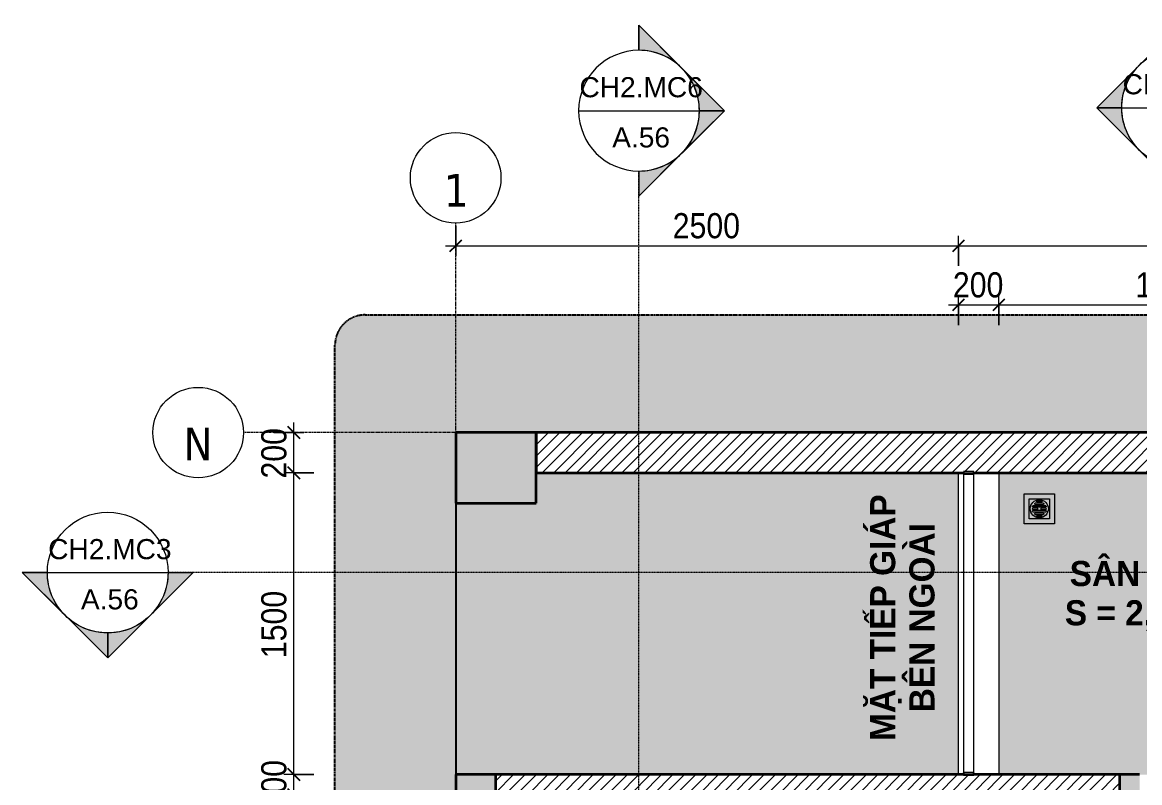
# Model space of a CAD drawing. Header units: millimetres. Extents: x 31499 to 223976, y 3719 to 80291.
# Drawn here: x 31499 to 37053, y 76497 to 80276 of the extents above; entities that cross this region are included whole.
import ezdxf

# ---------------------------------------------------------------- set-up
doc = ezdxf.new("R2010")
doc.units = ezdxf.units.MM
for name, pattern in [('Dash - Tight', [4.5, 3, -1.5]), ('Dash Dot 3_16_', [7.9375, 4.7625, -1.5875, 0, -1.5875]), ('Grid Line', [22.225, 12.7, -3.175, 3.175, -3.175]), ('Hidden', [7.14375, 4.7625, -2.38125])]:
    doc.linetypes.add(name, pattern=pattern)
for name, color, linetype, lineweight in [('0-1', 7, 'Continuous', 5), ('A-ANNO-DIMS', 211, 'Continuous', 9), ('A-ANNO-DIMS-50', 211, 'Continuous', 9), ('A-DETL-GENF-1', 7, 'Continuous', 18), ('A-DETL-GENF-3', 92, 'Dash - Tight', 18), ('A-DETL-GENF-4', 92, 'Hidden', 25), ('A-DETL-GENF-5', 9, 'Continuous', 18), ('A-DETL-MEDM', 33, 'Continuous', 35), ('A-DETL-THIN', 151, 'Continuous', 18), ('A-FLOR-HRAL', 11, 'Continuous', 18), ('A-FLOR-HRAL-2', 90, 'Continuous', 25), ('A-FLOR-HRAL-4', 7, 'Continuous', 18), ('A-WALL-2', 254, 'Continuous', 35), ('A-WALL-4', 9, 'Continuous', 18), ('A-WALL-5', 250, 'Continuous', 35), ('A-WALL-6', 7, 'Continuous', 18), ('A-WALL-7', 113, 'Continuous', 35), ('A-WALL-PATT-1', 9, 'Continuous', 18), ('A-WALL-PATT-2', 111, 'Continuous', 18), ('G-ANNO-SYMB', 111, 'Continuous', 9), ('G-ANNO-SYMB-1', 111, 'Dash Dot 3_16_', 18), ('G-ANNO-TEXT-1', 7, 'Continuous', 9), ('G-IMPT', 8, 'Continuous', 18), ('M-EQPM', 50, 'Continuous', 18), ('M-EQPM-1', 50, 'Continuous', 25), ('S-COLS-5', 10, 'Continuous', 35), ('S-COLS-6', 254, 'Continuous', 35), ('S-COLS-9', 52, 'Continuous', 35), ('S-GRID-1', 1, 'Grid Line', 9), ('S-GRID-IDEN', 1, 'Continuous', 9)]:
    doc.layers.add(name, color=color, linetype=linetype, lineweight=lineweight)
doc.layers.add('A-DETL-GENF-2', color=7, linetype='Continuous', lineweight=18, transparency=0.2)
doc.styles.add('Arial', font='arial.ttf', dxfattribs={"height": 100})
doc.styles.add('Arial_B_2', font='arialbd.ttf', dxfattribs={"width": 0.95, "height": 125})
doc.styles.add('Tahoma_B', font='tahomabd.ttf', dxfattribs={"height": 162.5})
doc.styles.add('UTM Avo', font='', dxfattribs={"width": 0.9, "height": 125})
doc.styles.get('UTM Avo').set_extended_font_data('UTM Avo')
doc.dimstyles.new('1_Dim_chi_tiet_2_5', dxfattribs={"dimscale": 304.8, "dimtxt": 124.912619, "dimasz": 0.19685, "dimexe": 0.164042, "dimexo": 0.0625, "dimgap": 0.016404, "dimtad": 1, "dimdec": 0, "dimrnd": 5, "dimzin": 0, "dimdsep": 46, "dimtxsty": 'UTM Avo', "dimblk1": 'OBLIQUE', "dimblk2": 'OBLIQUE', "dimsah": 1, "dimcen": 0.09, "dimdle": 0.164042, "dimazin": 0, "dimtfac": 1, "dimtdec": 4, "dimtix": 1, "dimtmove": 0, "dimatfit": 3, "dimfxl": 0.328084, "dimfxlon": 1, "dimtvp": 1, "dimtolj": 1, "dimtzin": 0, "dimarcsym": 2})
pattern_1 = [(45, (0, 0), (-28.284271, 28.284271), [])]

# ---------------------------------------------------------------- blocks, each defined once
blk = doc.blocks.new('NCV_TKTC_KET CAU_rvt-1-TKCS_CĂN HỘ LOẠI 2A - MẶT BẰNG')
at = {"layer": 'S-COLS-5'}
for p, q in [((33652.6, 78236.9), (33652.6, 77886.9)), ((34052.6, 77886.9), (34052.6, 78036.9)), ((33652.6, 77886.9), (34052.6, 77886.9))]:
    blk.add_line(p, q, dxfattribs=at)
at = {"layer": 'S-COLS-6'}
blk.add_line((34052.6, 78036.9), (34052.6, 78236.9), dxfattribs=at)
blk = doc.blocks.new('Railing - 50 x 10mm-V4-TKCS_CĂN HỘ LOẠI 2A - MẶT BẰNG')
at = {"layer": 'A-FLOR-HRAL-2'}
for p, q in [((25, 5), (-25, 5)), ((-25, 5), (-25, -5)), ((25, -5), (25, 5)), ((-25, -5), (25, -5))]:
    blk.add_line(p, q, dxfattribs=at)
blk = doc.blocks.new('Railing - Railing-884882-TKCS_CĂN HỘ LOẠI 2A - MẶT BẰNG')
at = {"layer": 'A-FLOR-HRAL-4'}
for p, q in [((13269.1, 68771.2), (13269.1, 67285.8)), ((13319.1, 67285.8), (13319.1, 68771.2))]:
    blk.add_line(p, q, dxfattribs=at)
for p in [(13294.1, 68776.2), (13294.1, 67280.8)]:
    blk.add_blockref('Railing - 50 x 10mm-V4-TKCS_CĂN HỘ LOẠI 2A - MẶT BẰNG', p)
blk = doc.blocks.new('NCV_TKTC_TANG 2_rvt-1-TKCS_CĂN HỘ LOẠI 2A - MẶT BẰNG')
at = {"layer": 'A-WALL-PATT-1'}
h = blk.add_hatch(dxfattribs=at)
h.set_pattern_fill('FP_1', color=256, style=0, pattern_type=2)
h.set_pattern_definition(pattern_1)
h.paths.add_polyline_path([(35675.7, 76436.9), (36952.6, 76436.9), (36952.6, 76536.9), (33852.6, 76536.9), (33852.6, 76436.9), (35006.4, 76436.9)])
at = {"layer": 'A-WALL-2'}
blk.add_line((36152.6, 76536.9), (33852.6, 76536.9), dxfattribs=at)
at = {"layer": 'A-WALL-4'}
blk.add_line((36152.6, 76536.9), (36152.6, 78036.9), dxfattribs=at)
at = {"layer": 'A-WALL-5'}
for p, q in [((36177.6, 76536.9), (36152.6, 76536.9)), ((36952.6, 76536.9), (36227.6, 76536.9))]:
    blk.add_line(p, q, dxfattribs=at)
at = {"layer": 'A-WALL-6'}
blk.add_line((36352.6, 78036.9), (36352.6, 76536.9), dxfattribs=at)
at = {"layer": 'A-FLOR-HRAL'}
blk.add_blockref('Railing - Railing-884882-TKCS_CĂN HỘ LOẠI 2A - MẶT BẰNG', (22908.5, 9260.7), dxfattribs=at)
blk = doc.blocks.new('TKTC_XREF_251221_MB TANG 2-7 - TKTC_XREF_260130_MB TANG 2-5_dwg_THU NUOC - THU NUOC-444531-TKCS_MB TẦNG 1-4746810-TKCS_CĂN HỘ LOẠI 2A - MẶT BẰNG')
at = {"layer": 'G-IMPT'}
for p, q in [((-23.3, 10.8), (40.9, 10.8)), ((40.9, 4.8), (-23.3, 4.8)), ((-11, 23.3), (28.5, 23.3)), ((28.5, 17.3), (-11, 17.3)), ((-1.1, 35.6), (18.5, 35.6)), ((18.5, 29.6), (-1.1, 29.6)), ((-23.3, -13.6), (40.9, -13.6)), ((40.9, -19.6), (-23.3, -19.6)), ((-11, -26.1), (28.5, -26.1)), ((28.5, -32.1), (-11, -32.1)), ((-1.1, -38.5), (18.5, -38.5)), ((18.5, -44.5), (-1.1, -44.5))]:
    blk.add_line(p, q, dxfattribs=at)
at = {"layer": 'G-IMPT', "flags": 128}
for points in [[(83.7, -79.4), (83.7, 70.6), (-66.3, 70.6), (-66.3, -79.4)], [(58.7, -54.4), (58.7, 45.6), (-41.3, 45.6), (-41.3, -54.4)]]:
    blk.add_lwpolyline(points, close=True, dxfattribs=at)
for points in [[(-23.3, -1.2), (0.7, -1.2), (0.7, -7.2), (-23.3, -7.2)], [(40.9, -7.2), (16.7, -7.2), (16.7, -1.2), (40.9, -1.2)]]:
    blk.add_lwpolyline(points, dxfattribs=at)
at = {"layer": 'G-IMPT'}
for centre, radius, start, end in [((8.7, -4.4), 45, 360, 180), ((8.7, -4.4), 45, 360, 180), ((-23.3, 7.8), 3, 90, 270), ((-11, 20.3), 3, 90, 270), ((-1.1, 32.6), 3, 90, 270), ((18.5, 32.6), 3, 270, 90), ((28.5, 20.3), 3, 270, 90), ((40.9, 7.8), 3, 270, 90), ((8.7, -4.4), 45, 180, 360), ((8.7, -4.4), 45, 180, 360), ((-23.3, -4.2), 3, 90, 270), ((-23.3, -16.6), 3, 90, 270), ((-11, -29.1), 3, 90, 270), ((-1.1, -41.5), 3, 90, 270), ((18.5, -41.5), 3, 270, 90), ((28.5, -29.1), 3, 270, 90), ((40.9, -4.2), 3, 270, 90), ((40.9, -16.6), 3, 270, 90)]:
    blk.add_arc(centre, radius, start, end, dxfattribs=at)
blk = doc.blocks.new('TKTC_XREF_251221_MB TANG 2-7 - TKTC_XREF_251221_MB TANG 2-7-2039446-TKCS_CĂN HỘ LOẠI 2A - MẶT BẰNG')
at = {"layer": 'M-EQPM-1'}
for p, q in [((0, 61001.6), (0, 61000)), ((8600, 61001.6), (0, 61001.6)), ((0, 60650), (0, 59300))]:
    blk.add_line(p, q, dxfattribs=at)
at = {"extrusion": (0, 0, -1), "zscale": -1}
blk.add_blockref('TKTC_XREF_251221_MB TANG 2-7 - TKTC_XREF_260130_MB TANG 2-5_dwg_THU NUOC - THU NUOC-444531-TKCS_MB TẦNG 1-4746810-TKCS_CĂN HỘ LOẠI 2A - MẶT BẰNG', (-2909.9, 60625.7), dxfattribs=at)
blk = doc.blocks.new('BORDER VIEW - BORDER VIEW-3749566-TKCS_CĂN HỘ LOẠI 2A - MẶT BẰNG')
at = {"layer": 'A-DETL-GENF-4'}
for p, q in [((150, 9635), (9825.9, 9635)), ((0, 150), (0, 9485))]:
    blk.add_line(p, q, dxfattribs=at)
blk.add_arc((150, 9485), 150, 90, 180, dxfattribs=at)
blk = doc.blocks.new('Grid - M_Grid Head - Circle-353313-TKCS_CĂN HỘ LOẠI 2A - MẶT BẰNG')
at = {"layer": 'S-GRID-IDEN'}
blk.add_circle((0, 0), 4.5, dxfattribs=at)
blk = doc.blocks.new('Section - M_Section Head - Filled-352373-TKCS_CĂN HỘ LOẠI 2A - MẶT BẰNG')
at = {"layer": 'G-ANNO-SYMB'}
h = blk.add_hatch(color=256, dxfattribs=at)
edge = h.paths.add_edge_path()
edge.add_line((-6, 8.49), (-6, 6))
edge.add_arc((-6, 0), 6, 90, 135)
edge.add_line((-10.24, 4.24), (-6, 8.49))
h = blk.add_hatch(color=256, dxfattribs=at)
edge = h.paths.add_edge_path()
edge.add_line((-6, 8.49), (-1.76, 4.24))
edge.add_arc((-6, 0), 6, 45, 90)
edge.add_line((-6, 6), (-6, 8.49))
h = blk.add_hatch(color=256, dxfattribs=at)
edge = h.paths.add_edge_path()
edge.add_line((-14.49, 0), (-10.24, 4.24))
edge.add_arc((-6, 0), 6, 135, 180)
edge.add_line((-12, 0), (-14.49, 0))
h = blk.add_hatch(color=256, dxfattribs=at)
edge = h.paths.add_edge_path()
edge.add_line((2.49, 0), (0, 0))
edge.add_arc((-6, 0), 6, 360, 405)
edge.add_line((-1.76, 4.24), (2.49, 0))
for p, q in [((-6, 8.49), (-14.49, 0)), ((-6, 8.49), (-10.24, 4.24)), ((-6, 8.49), (2.49, 0)), ((-6, 6), (-6, 8.49)), ((-6, 8.49), (-6, 6)), ((-1.76, 4.24), (-6, 8.49)), ((-10.24, 4.24), (-14.49, 0)), ((2.49, 0), (-1.76, 4.24)), ((-14.49, 0), (-12, 0)), ((0, 0), (2.49, 0)), ((-12, 0), (-14.49, 0)), ((0, 0), (2.49, 0))]:
    blk.add_line(p, q, dxfattribs=at)
for start, end in [(360, 180), (90, 135), (45, 90), (135, 180), (360, 45), (180, 360)]:
    blk.add_arc((-6, 0), 6, start, end, dxfattribs=at)
blk = doc.blocks.new('DIMBLOCK5-TKCS_CĂN HỘ LOẠI 2A - MẶT BẰNG')
at = {"layer": 'A-ANNO-DIMS-50'}
for p, q in [((33652.6, 79265.6), (33652.6, 79115.6)), ((33652.6, 79165.6), (33652.6, 79265.6)), ((36152.6, 79065.6), (36152.6, 79215.6)), ((33602.6, 79165.6), (36152.6, 79165.6)), ((36152.6, 79165.6), (36152.6, 79065.6))]:
    blk.add_line(p, q, dxfattribs=at)
at = {"layer": 'A-ANNO-DIMS-50', "lineweight": 25}
for p, q in [((33652.6, 79165.6), (33622.6, 79135.6)), ((33652.6, 79165.6), (33682.6, 79195.6)), ((36152.6, 79165.6), (36122.6, 79135.6)), ((36152.6, 79165.6), (36182.6, 79195.6))]:
    blk.add_line(p, q, dxfattribs=at)
at = {"layer": 'A-ANNO-DIMS-50', "color": 0, "insert": (34731.4, 79328), "char_height": 125, "width": 410.824, "attachment_point": 1, "line_spacing_factor": 1.110334, "style": 'UTM Avo'}
blk.add_mtext('2500', dxfattribs=at)
blk = doc.blocks.new('_Oblique')
at = {"color": 0, "linetype": 'ByBlock', "lineweight": -2}
blk.add_line((-0.5, -0.5), (0.5, 0.5), dxfattribs=at)
blk = doc.blocks.new('DIMBLOCK6-TKCS_CĂN HỘ LOẠI 2A - MẶT BẰNG')
at = {"layer": 'A-ANNO-DIMS-50'}
for p, q in [((38852.6, 79265.6), (38852.6, 79115.6)), ((38852.6, 79165.6), (38852.6, 79265.6)), ((36152.6, 79065.6), (36152.6, 79215.6)), ((36152.6, 79165.6), (38852.6, 79165.6)), ((36152.6, 79165.6), (36152.6, 79065.6))]:
    blk.add_line(p, q, dxfattribs=at)
at = {"layer": 'A-ANNO-DIMS-50', "lineweight": 25}
for p, q in [((36152.6, 79165.6), (36122.6, 79135.6)), ((36152.6, 79165.6), (36182.6, 79195.6)), ((38852.6, 79165.6), (38822.6, 79135.6)), ((38852.6, 79165.6), (38882.6, 79195.6))]:
    blk.add_line(p, q, dxfattribs=at)
at = {"layer": 'A-ANNO-DIMS-50', "color": 0, "insert": (37331.4, 79328), "char_height": 125, "width": 410.824, "attachment_point": 1, "line_spacing_factor": 1.110334, "style": 'UTM Avo'}
blk.add_mtext('2700', dxfattribs=at)
blk = doc.blocks.new('DIMBLOCK8-TKCS_CĂN HỘ LOẠI 2A - MẶT BẰNG')
at = {"layer": 'A-ANNO-DIMS-50'}
for p, q in [((36102.6, 78871.6), (36352.6, 78871.6)), ((36152.6, 78771.6), (36152.6, 78921.6)), ((36152.6, 78871.6), (36152.6, 78771.6)), ((36352.6, 78771.6), (36352.6, 78921.6)), ((36352.6, 78871.6), (36352.6, 78771.6))]:
    blk.add_line(p, q, dxfattribs=at)
at = {"layer": 'A-ANNO-DIMS-50', "lineweight": 25}
for p, q in [((36152.6, 78871.6), (36122.6, 78841.6)), ((36152.6, 78871.6), (36182.6, 78901.6)), ((36352.6, 78871.6), (36322.6, 78841.6)), ((36352.6, 78871.6), (36382.6, 78901.6))]:
    blk.add_line(p, q, dxfattribs=at)
at = {"layer": 'A-ANNO-DIMS-50', "color": 0, "insert": (36124.2, 79034), "char_height": 125, "width": 308.118, "attachment_point": 1, "line_spacing_factor": 1.110334, "style": 'UTM Avo'}
blk.add_mtext('200', dxfattribs=at)
blk = doc.blocks.new('DIMBLOCK9-TKCS_CĂN HỘ LOẠI 2A - MẶT BẰNG')
at = {"layer": 'A-ANNO-DIMS-50', "lineweight": 25}
for p, q in [((36352.6, 78871.6), (36322.6, 78841.6)), ((36352.6, 78871.6), (36382.6, 78901.6)), ((38052.6, 78871.6), (38022.6, 78841.6)), ((38052.6, 78871.6), (38082.6, 78901.6))]:
    blk.add_line(p, q, dxfattribs=at)
at = {"layer": 'A-ANNO-DIMS-50'}
for p, q in [((36352.6, 78771.6), (36352.6, 78921.6)), ((36352.6, 78871.6), (38052.6, 78871.6)), ((36352.6, 78871.6), (36352.6, 78771.6)), ((38052.6, 78771.6), (38052.6, 78921.6)), ((38052.6, 78871.6), (38052.6, 78771.6))]:
    blk.add_line(p, q, dxfattribs=at)
at = {"layer": 'A-ANNO-DIMS-50', "color": 0, "insert": (37031.4, 79034), "char_height": 125, "width": 410.824, "attachment_point": 1, "line_spacing_factor": 1.110334, "style": 'UTM Avo'}
blk.add_mtext('1700', dxfattribs=at)
blk = doc.blocks.new('DIMBLOCK17-TKCS_CĂN HỘ LOẠI 2A - MẶT BẰNG')
at = {"layer": 'A-ANNO-DIMS-50'}
for p, q in [((32948.3, 76536.9), (32798.3, 76536.9)), ((32848.3, 76436.9), (32848.3, 76536.9)), ((32848.3, 76536.9), (32948.3, 76536.9)), ((32948.3, 76436.9), (32798.3, 76436.9)), ((32848.3, 76436.9), (32948.3, 76436.9))]:
    blk.add_line(p, q, dxfattribs=at)
at = {"layer": 'A-ANNO-DIMS-50', "lineweight": 25}
for p, q in [((32848.3, 76536.9), (32818.3, 76566.9)), ((32848.3, 76536.9), (32878.3, 76506.9)), ((32848.3, 76436.9), (32818.3, 76466.9)), ((32848.3, 76436.9), (32878.3, 76406.9))]:
    blk.add_line(p, q, dxfattribs=at)
at = {"layer": 'A-ANNO-DIMS-50', "color": 0, "insert": (32686, 76358.6), "char_height": 125, "width": 308.118, "attachment_point": 1, "rotation": 90, "line_spacing_factor": 1.110334, "style": 'UTM Avo'}
blk.add_mtext('100', dxfattribs=at)
blk = doc.blocks.new('DIMBLOCK18-TKCS_CĂN HỘ LOẠI 2A - MẶT BẰNG')
at = {"layer": 'A-ANNO-DIMS-50'}
for p, q in [((32948.3, 78036.9), (32798.3, 78036.9)), ((32848.3, 76536.9), (32848.3, 78036.9)), ((32848.3, 78036.9), (32948.3, 78036.9)), ((32948.3, 76536.9), (32798.3, 76536.9)), ((32848.3, 76536.9), (32948.3, 76536.9))]:
    blk.add_line(p, q, dxfattribs=at)
at = {"layer": 'A-ANNO-DIMS-50', "lineweight": 25}
for p, q in [((32848.3, 78036.9), (32818.3, 78066.9)), ((32848.3, 78036.9), (32878.3, 78006.9)), ((32848.3, 76536.9), (32818.3, 76566.9)), ((32848.3, 76536.9), (32878.3, 76506.9))]:
    blk.add_line(p, q, dxfattribs=at)
at = {"layer": 'A-ANNO-DIMS-50', "color": 0, "insert": (32686, 77115.8), "char_height": 125, "width": 410.824, "attachment_point": 1, "rotation": 90, "line_spacing_factor": 1.110334, "style": 'UTM Avo'}
blk.add_mtext('1500', dxfattribs=at)
blk = doc.blocks.new('DIMBLOCK19-TKCS_CĂN HỘ LOẠI 2A - MẶT BẰNG')
at = {"layer": 'A-ANNO-DIMS-50', "lineweight": 25}
for p, q in [((32848.3, 78236.9), (32818.3, 78266.9)), ((32848.3, 78236.9), (32878.3, 78206.9)), ((32848.3, 78036.9), (32818.3, 78066.9)), ((32848.3, 78036.9), (32878.3, 78006.9))]:
    blk.add_line(p, q, dxfattribs=at)
at = {"layer": 'A-ANNO-DIMS-50'}
for p, q in [((32848.3, 78036.9), (32848.3, 78286.9)), ((32748.3, 78236.9), (32898.3, 78236.9)), ((32848.3, 78236.9), (32748.3, 78236.9)), ((32948.3, 78036.9), (32798.3, 78036.9)), ((32848.3, 78036.9), (32948.3, 78036.9))]:
    blk.add_line(p, q, dxfattribs=at)
at = {"layer": 'A-ANNO-DIMS-50', "color": 0, "insert": (32686, 78008.6), "char_height": 125, "width": 308.118, "attachment_point": 1, "rotation": 90, "line_spacing_factor": 1.110334, "style": 'UTM Avo'}
blk.add_mtext('200', dxfattribs=at)

msp = doc.modelspace()

# ---------------------------------------------------------------- hatches: boundary and pattern name
at = {"layer": 'A-DETL-GENF-1'}
h = msp.add_hatch(color=256, dxfattribs=at)
h.paths.add_polyline_path([(36952.6, 76536.9), (38052.6, 76536.9), (38052.6, 77886.9), (37952.6, 77886.9), (37952.6, 78036.9), (36352.6, 78036.9), (36352.6, 76536.9)])
h.paths.add_polyline_path([(37892.1, 77897.5), (37879.6, 77899.1), (37868, 77903.9), (37858.1, 77911.6), (37850.4, 77921.5), (37845.6, 77933.2), (37844, 77945.6), (37847.1, 77945.6), (37849, 77933.2), (37854.3, 77921.5), (37860.3, 77913.8), (37869.6, 77906.7), (37880.5, 77902.2), (37892.1, 77900.6), (37904.6, 77902.5), (37916.2, 77907.9), (37923.9, 77913.8), (37931.1, 77923.1), (37935.6, 77934), (37937.1, 77945.6), (37940.3, 77945.6), (37938.6, 77933.2), (37933.8, 77921.5), (37926.2, 77911.6), (37914.6, 77903.3), (37903.8, 77899)])
at = {"layer": 'A-DETL-GENF-2'}
h = msp.add_hatch(color=256, dxfattribs=at)
h.paths.add_polyline_path([(38862.6, 69186.9), (42878.4, 69186.9), (42917.2, 69192.1), (42953.4, 69207), (42984.5, 69230.9), (43008.3, 69261.9), (43023.3, 69298.1), (43028.4, 69336.9), (43028.4, 78671.9), (43023.3, 78710.7), (43008.3, 78746.9), (42984.5, 78778), (42953.4, 78801.8), (42917.2, 78816.8), (42878.4, 78821.9), (33202.6, 78821.9), (33163.7, 78816.8), (33127.6, 78801.8), (33096.5, 78778), (33072.7, 78746.9), (33057.7, 78710.7), (33052.6, 78668.1), (33052.6, 69336.9), (33057.7, 69298.1), (33072.7, 69261.9), (33096.5, 69230.9), (33127.6, 69207), (33163.7, 69192.1), (33202.6, 69186.9), (38852.6, 69186.9)])
h.paths.add_polyline_path([(37495.5, 69694.2), (37483, 69695.9), (37471.4, 69700.7), (37461.4, 69708.3), (37453.7, 69718.3), (37448.9, 69729.9), (37447.3, 69742.4), (37450.5, 69742.4), (37452.3, 69729.9), (37457.7, 69718.3), (37463.6, 69710.6), (37473, 69703.4), (37483.8, 69698.9), (37495.5, 69697.4), (37507.9, 69699.2), (37519.5, 69704.6), (37527.3, 69710.6), (37534.4, 69719.9), (37538.9, 69730.7), (37540.5, 69742.4), (37543.6, 69742.4), (37542, 69729.9), (37537.2, 69718.3), (37529.5, 69708.3), (37518, 69700), (37507.1, 69695.7), (37503.3, 69695.2)])
h.paths.add_polyline_path([(38042.6, 69761.9), (37552.6, 69761.9), (37552.6, 69836.9), (34352.6, 69836.9), (34352.6, 69761.9), (33652.6, 69761.9), (33652.6, 76536.9), (36152.6, 76536.9), (36152.6, 78036.9), (34052.6, 78036.9), (34052.6, 77886.9), (33652.6, 77886.9), (33652.6, 78238.6), (42252.6, 78238.6), (42252.6, 78640.2), (42652.6, 78640.2), (42652.2, 74516.9), (42052.6, 74516.9), (42052.6, 69836.9), (38852.6, 69836.9), (38852.6, 69761.9), (38052.6, 69761.9)])
h.paths.add_polyline_path([(42369, 73111.9), (42252.6, 73111.9), (42252.6, 73311.9), (42652.6, 73311.9), (42652.6, 73111.9), (42472.5, 73111.9)])
at = {"layer": 'A-DETL-GENF-5'}
h = msp.add_hatch(dxfattribs=at)
h.set_pattern_fill('FP_2', color=256, style=0, pattern_type=2)
h.set_pattern_definition([(50, (0, 0), (364.3679, -31.8783), [38.1, -419.1]), (355, (0, 0), (-70.4859, 382.1133), [30.48, -335.28]), (100.451, (30.36, -2.66), (293.885, 350.2334), [32.38, -356.18]), (46.184, (0, 101.6), (542.1585, -84.0858), [57.15, -628.65]), (96.636, (45.2, 94.6), (474.805, 494.8554), [48.57, -534.27]), (351.184, (0, 101.6), (474.8102, 494.85), [45.72, -502.92]), (21, (50.8, 76.2), (303.2285, -204.5305), [38.1, -419.1]), (326, (50.8, 76.2), (123.6039, 368.376), [30.48, -335.28]), (71.451, (76.07, 59.16), (426.8341, 163.8427), [32.38, -356.18]), (37.5, (0, 0), (6.17665, 169.11015), [3.353, -327.863, 3.353, -337.007, -336.55]), (37.5, (0, 0), (6.17665, 169.11015), [-671.576, 3.353, -333.197]), (7.5, (0, 0), (133.63888, 200.3615), [3.353, -190.703, 3.353, -320.243, -128.27]), (7.5, (0, 0), (133.63888, 200.3615), [-517.652, 3.353, -124.917]), (327.5, (-113.28, 0), (271.18182, -11.45836), [3.353, -123.647, 3.353, -392.887, -525.78]), (327.5, (-113.28, 0), (271.18182, -11.45836), [-523.24, 3.353, -522.427]), (317.5, (-164.08, 0), (296.2585, 50.85285), [3.353, -161.747, 3.353, -259.791, -373.38]), (317.5, (-164.08, 0), (296.2585, 50.85285), [-428.244, 3.353, -370.027]), (45, (0, 0), (-125.7236, 125.7236), []), (45, (0, 190.5), (-125.7236, 125.7236), [])])
h.paths.add_polyline_path([(38052.6, 69761.9), (38852.6, 69762), (38852.6, 70111.9), (37552.7, 70111.9), (37552.7, 69761.9), (37683.7, 69761.9)])
h.paths.add_polyline_path([(33677.6, 69761.9), (34352.6, 69761.9), (34352.6, 70111.9), (33652.6, 70111.9), (33652.6, 69761.9)])
h.paths.add_polyline_path([(41852.6, 69836.9), (42052.6, 69836.9), (42052.6, 70036.9), (41852.6, 70036.9), (41852.6, 69963.7)])
h.paths.add_polyline_path([(42052.6, 71936.9), (42052.6, 72136.9), (41852.6, 72136.9), (41852.6, 71936.9), (41884.8, 71936.9)])
h.paths.add_polyline_path([(34352.6, 73039), (34352.6, 73386.9), (33652.6, 73386.9), (33652.6, 73039), (33852.6, 73039)])
h.paths.add_polyline_path([(36952.6, 73236.9), (37052.6, 73236.9), (37052.6, 73436.9), (36952.6, 73436.9), (36952.6, 73336.9)])
h.paths.add_polyline_path([(38052.6, 73236.9), (38152.6, 73236.9), (38152.6, 73436.9), (38052.6, 73436.9), (38052.6, 73336.9)])
h.paths.add_polyline_path([(39952.6, 73236.9), (40052.6, 73236.9), (40052.6, 73436.9), (39952.6, 73436.9), (39952.6, 73273.5)])
h.paths.add_polyline_path([(42652.2, 74516.9), (42653, 74516.9), (42652.6, 74916.9), (42452.6, 74916.9), (42452.6, 74516.9)])
h.paths.add_polyline_path([(38152.6, 76336.9), (38152.6, 76536.9), (38052.6, 76536.9), (38052.6, 76336.9)])
h.paths.add_polyline_path([(36957.3, 76336.9), (37052.6, 76336.9), (37052.6, 76536.9), (36952.6, 76536.9), (36952.6, 76336.9)])
h.paths.add_polyline_path([(33852.6, 76336.9), (33852.6, 76536.9), (33652.6, 76536.9), (33652.6, 76336.9)])
h.paths.add_polyline_path([(38152.6, 77886.9), (38652.6, 77886.9), (38652.6, 78236.9), (37952.6, 78236.9), (37952.6, 77886.9), (38052.6, 77886.9)])
h.paths.add_polyline_path([(34052.6, 77886.9), (34052.6, 78236.9), (33652.6, 78236.9), (33652.6, 77886.9), (33890.6, 77886.9)])
h.paths.add_polyline_path([(42252.6, 77936.9), (42652.6, 77936.9), (42652.2, 78640.2), (42252.6, 78640.2), (42252.6, 78029)])
at = {"layer": 'A-WALL-PATT-2'}
h = msp.add_hatch(dxfattribs=at)
h.set_pattern_fill('FP_1', color=256, style=0, pattern_type=2)
h.set_pattern_definition(pattern_1)
h.paths.add_polyline_path([(36352.6, 78036.9), (37952.6, 78036.9), (37952.6, 78236.9), (34052.6, 78236.9), (34052.6, 78036.9), (36177.6, 78036.9), (36177.6, 78041.9), (36227.6, 78041.9), (36227.6, 78036.9)])

# ---------------------------------------------------------------- linework, layer by layer
at = {"layer": 'A-DETL-MEDM'}
for p, q in [((34052.6, 78236.9), (33652.6, 78236.9)), ((33652.6, 78236.9), (33652.6, 77886.9)), ((34052.6, 77886.9), (34052.6, 78236.9)), ((33652.6, 77886.9), (34052.6, 77886.9)), ((33652.6, 76536.9), (33652.6, 76336.9)), ((33852.6, 76536.9), (33652.6, 76536.9)), ((33852.6, 76336.9), (33852.6, 76536.9)), ((36952.6, 76536.9), (36952.6, 76336.9)), ((37052.6, 76536.9), (36952.6, 76536.9))]:
    msp.add_line(p, q, dxfattribs=at)
at = {"layer": 'A-DETL-THIN'}
for p, q in [((33652.6, 78236.9), (33652.6, 78238.6)), ((33652.6, 78238.6), (42252.6, 78238.6)), ((36152.6, 78036.9), (34052.6, 78036.9)), ((36152.6, 76536.9), (36152.6, 78036.9)), ((37952.6, 78036.9), (36352.6, 78036.9)), ((36352.6, 78036.9), (36352.6, 76536.9)), ((33852.6, 76536.9), (36152.6, 76536.9)), ((36352.6, 76536.9), (36952.6, 76536.9))]:
    msp.add_line(p, q, dxfattribs=at)
at = {"layer": 'A-WALL-7'}
for p, q in [((37952.6, 78236.9), (34052.6, 78236.9)), ((34052.6, 78236.9), (34052.6, 78036.9)), ((34052.6, 78036.9), (36177.6, 78036.9)), ((36227.6, 78036.9), (37952.6, 78036.9))]:
    msp.add_line(p, q, dxfattribs=at)
at = {"layer": 'G-ANNO-SYMB'}
for p, q in [((34263.8, 79837.3), (34863.8, 79837.3)), ((36963.8, 79852.1), (37563.8, 79852.1)), ((31622.9, 77541.1), (32222.9, 77541.1))]:
    msp.add_line(p, q, dxfattribs=at)
at = {"layer": 'G-ANNO-SYMB-1'}
for p, q in [((34563.8, 68303.6), (34563.8, 79537.3)), ((44303.4, 77541.1), (32222.9, 77541.1))]:
    msp.add_line(p, q, dxfattribs=at)
at = {"layer": 'S-COLS-9'}
for p, q in [((33852.6, 76536.9), (33652.6, 76536.9)), ((33652.6, 76536.9), (33652.6, 76336.9))]:
    msp.add_line(p, q, dxfattribs=at)
at = {"layer": 'S-GRID-1'}
for p, q in [((33652.6, 78028.3), (33652.6, 79278.3)), ((33847.7, 78236.9), (32597.7, 78236.9)), ((42504.9, 78236.9), (33847.7, 78236.9)), ((33652.6, 69928.9), (33652.6, 78028.3))]:
    msp.add_line(p, q, dxfattribs=at)

# ---------------------------------------------------------------- block references
at = {"layer": '0-1'}
for name in ['NCV_TKTC_KET CAU_rvt-1-TKCS_CĂN HỘ LOẠI 2A - MẶT BẰNG', 'NCV_TKTC_TANG 2_rvt-1-TKCS_CĂN HỘ LOẠI 2A - MẶT BẰNG']:
    msp.add_blockref(name, (0, 0), dxfattribs=at)
at = {"layer": 'A-DETL-GENF-3'}
msp.add_blockref('BORDER VIEW - BORDER VIEW-3749566-TKCS_CĂN HỘ LOẠI 2A - MẶT BẰNG', (33052.6, 69186.9), dxfattribs=at)
at = {"layer": 'G-ANNO-SYMB', "xscale": 49.99999999999998, "yscale": 49.99999999999998, "zscale": 49.99999999999998, "rotation": 269.9999999999998}
msp.add_blockref('Section - M_Section Head - Filled-352373-TKCS_CĂN HỘ LOẠI 2A - MẶT BẰNG', (34563.8, 79537.3), dxfattribs=at)
at = {"layer": 'G-ANNO-SYMB', "extrusion": (0, 0, -1), "xscale": 49.99999999999998, "yscale": 49.99999999999998, "zscale": 49.99999999999998}
for p, rotation in [((-37263.8, 79552.1), 270.0000000000002), ((-32222.9, 77541.1), 180)]:
    msp.add_blockref('Section - M_Section Head - Filled-352373-TKCS_CĂN HỘ LOẠI 2A - MẶT BẰNG', p, dxfattribs=dict(at, rotation=rotation))
at = {"layer": 'M-EQPM'}
msp.add_blockref('TKTC_XREF_251221_MB TANG 2-7 - TKTC_XREF_251221_MB TANG 2-7-2039446-TKCS_CĂN HỘ LOẠI 2A - MẶT BẰNG', (33652.6, 17236.9), dxfattribs=at)
at = {"layer": 'S-GRID-IDEN', "xscale": 49.99999999999998, "yscale": 49.99999999999998, "zscale": 49.99999999999998}
msp.add_blockref('Grid - M_Grid Head - Circle-353313-TKCS_CĂN HỘ LOẠI 2A - MẶT BẰNG', (33652.6, 79503.3), dxfattribs=at)
at = {"layer": 'S-GRID-IDEN', "xscale": 49.99999999999998, "yscale": 49.99999999999998, "zscale": 49.99999999999998, "rotation": 89.99999999999982}
msp.add_blockref('Grid - M_Grid Head - Circle-353313-TKCS_CĂN HỘ LOẠI 2A - MẶT BẰNG', (32372.7, 78236.9), dxfattribs=at)

# ---------------------------------------------------------------- texts
at = {"layer": 'G-ANNO-SYMB', "char_height": 100, "attachment_point": 5, "line_spacing_factor": 0.936439, "style": 'Arial'}
for s, insert, width in [('\\pt635,1270,1905,2540,3175,3810,4445,5080,5715,6350,6985,7620,8255,8890,9525,10160,10795,11430,12065,12700,13335,13970,14605,15240,15875,16510,17145,17780,18415,19050,19685,20320;CH2.MC6', (34574.6, 79953.3), 625), ('\\pt635,1270,1905,2540,3175,3810,4445,5080,5715,6350,6985,7620,8255,8890,9525,10160,10795,11430,12065,12700,13335,13970,14605,15240,15875,16510,17145,17780,18415,19050,19685,20320;CH2.MC5', (37274.6, 79968.1), 625), ('\\pt635,1270,1905,2540,3175,3810,4445,5080,5715,6350,6985,7620,8255,8890,9525,10160,10795,11430,12065,12700,13335,13970,14605,15240,15875,16510,17145,17780,18415,19050,19685,20320;A.56', (34574.4, 79703.8), 297.5), ('\\pt635,1270,1905,2540,3175,3810,4445,5080,5715,6350,6985,7620,8255,8890,9525,10160,10795,11430,12065,12700,13335,13970,14605,15240,15875,16510,17145,17780,18415,19050,19685,20320;CH2.MC3', (31933.7, 77657.1), 625), ('\\pt635,1270,1905,2540,3175,3810,4445,5080,5715,6350,6985,7620,8255,8890,9525,10160,10795,11430,12065,12700,13335,13970,14605,15240,15875,16510,17145,17780,18415,19050,19685,20320;A.56', (31933.5, 77407.6), 297.5)]:
    msp.add_mtext(s, dxfattribs=dict(at, insert=insert, width=width))
at = {"layer": 'G-ANNO-TEXT-1', "insert": (35873.7, 77317.1), "char_height": 125, "width": 1350.9, "attachment_point": 5, "rotation": 90, "line_spacing_factor": 0.936439, "style": 'Arial_B_2'}
msp.add_mtext('\\pt570,1140,1710,2280,2850,3420,3990,4560,5130,5700,6270,6840,7410,7980,8550,9120,9690,10260,10830,11400,11970,12540,13110,13680,14250,14820,15390,15960,16530,17100,17670,18240;MẶT TIẾP GIÁP\\PBÊN NGOÀI', dxfattribs=at)
at = {"layer": 'G-ANNO-TEXT-1', "insert": (37111.9, 77424.9), "char_height": 125, "width": 1536.625, "attachment_point": 5, "line_spacing_factor": 0.936439, "style": 'Arial_B_2'}
msp.add_mtext('\\pt570,1140,1710,2280,2850,3420,3990,4560,5130,5700,6270,6840,7410,7980,8550,9120,9690,10260,10830,11400,11970,12540,13110,13680,14250,14820,15390,15960,16530,17100,17670,18240;SÂN PHƠI\\PS = 2,53m2', dxfattribs=at)

# ---------------------------------------------------------------- dimensions: what is measured, and where the dimension line sits
at = {"layer": 'A-ANNO-DIMS'}
for base, p1, p2, override, picture, middle in [((38852.6, 79165.6), (36152.6, 79065.6), (38852.6, 79265.6), {"dimpost": '<>', "dimfxl": 2707.397274}, 'DIMBLOCK6-TKCS_CĂN HỘ LOẠI 2A - MẶT BẰNG', (37502.6, 79235.3)), ((36352.6, 78871.6), (36152.6, 78771.6), (36352.6, 78771.6), {"dimpost": '<>', "dimfxl": 200}, 'DIMBLOCK8-TKCS_CĂN HỘ LOẠI 2A - MẶT BẰNG', (36252.6, 78941.3)), ((38052.6, 78871.6), (36352.6, 78771.6), (38052.6, 78771.6), {"dimpost": '<>', "dimfxl": 1700}, 'DIMBLOCK9-TKCS_CĂN HỘ LOẠI 2A - MẶT BẰNG', (37202.6, 78941.3))]:
    dim = msp.add_linear_dim(base=base, p1=p1, p2=p2, dimstyle='1_Dim_chi_tiet_2_5', override=override, dxfattribs=at)
    dim.commit()
    dim.dimension.update_dxf_attribs({"geometry": picture, "text_midpoint": middle})
for base, p1, p2, override, picture, middle in [((32848.3, 78236.9), (32948.3, 78036.9), (32748.3, 78236.9), {"dimpost": '<>', "dimfxl": 282.842712}, 'DIMBLOCK19-TKCS_CĂN HỘ LOẠI 2A - MẶT BẰNG', (32778.7, 78136.9)), ((32848.3, 78036.9), (32948.3, 76536.9), (32948.3, 78036.9), {"dimpost": '<>', "dimfxl": 1500}, 'DIMBLOCK18-TKCS_CĂN HỘ LOẠI 2A - MẶT BẰNG', (32778.7, 77286.9)), ((32848.3, 76536.9), (32948.3, 76436.9), (32948.3, 76536.9), {"dimpost": '<>', "dimfxl": 100}, 'DIMBLOCK17-TKCS_CĂN HỘ LOẠI 2A - MẶT BẰNG', (32778.7, 76486.9))]:
    dim = msp.add_linear_dim(base=base, p1=p1, p2=p2, angle=90, dimstyle='1_Dim_chi_tiet_2_5', override=override, dxfattribs=at)
    dim.commit()
    dim.dimension.update_dxf_attribs({"geometry": picture, "text_midpoint": middle})

# ---------------------------------------------------------------- next in the draw order: texts
at = {"layer": 'S-GRID-IDEN', "char_height": 162.5, "attachment_point": 5, "line_spacing_factor": 0.996129, "style": 'Tahoma_B', "bg_fill": 3, "box_fill_scale": 1.25, "bg_fill_color": 256, "bg_fill_true_color": 13158600, "bg_fill_transparency": 0}
for s, insert, width in [('\\pt634.99962,1269.99925,1905.0005,2540.00013,3174.99975,3809.99937,4445.00062,5080.00025,5714.99987,6349.9995,6985.00075,7620.00037,8255,8889.99962,9524.99925,10160.0005,10795.00013,11429.99975,12064.99938,12700.00063,13335.00025,13969.99988,14604.9995,15240.00075,15875.00038,16510,17144.99963,17779.99925,18415.0005,19050.00013,19684.99975,20319.99938;1', (33654.9, 79440.8), 145.5), ('\\pt634.99962,1269.99925,1905.0005,2540.00013,3174.99975,3809.99937,4445.00062,5080.00025,5714.99987,6349.9995,6985.00075,7620.00037,8255,8889.99962,9524.99925,10160.0005,10795.00013,11429.99975,12064.99938,12700.00063,13335.00025,13969.99988,14604.9995,15240.00075,15875.00038,16510,17144.99963,17779.99925,18415.0005,19050.00013,19684.99975,20319.99938;N', (32372.3, 78179.7), 175.5)]:
    msp.add_mtext(s, dxfattribs=dict(at, insert=insert, width=width))

# ---------------------------------------------------------------- next in the draw order: dimensions: what is measured, and where the dimension line sits
at = {"layer": 'A-ANNO-DIMS'}
dim = msp.add_linear_dim(base=(36152.6, 79165.6), p1=(33652.6, 79265.6), p2=(36152.6, 79065.6), dimstyle='1_Dim_chi_tiet_2_5', override={"dimpost": '<>', "dimfxl": 2507.987241}, dxfattribs=at)
dim.commit()
dim.dimension.update_dxf_attribs({"geometry": 'DIMBLOCK5-TKCS_CĂN HỘ LOẠI 2A - MẶT BẰNG', "text_midpoint": (34902.6, 79235.3)})

doc.saveas('drawing.dxf')
